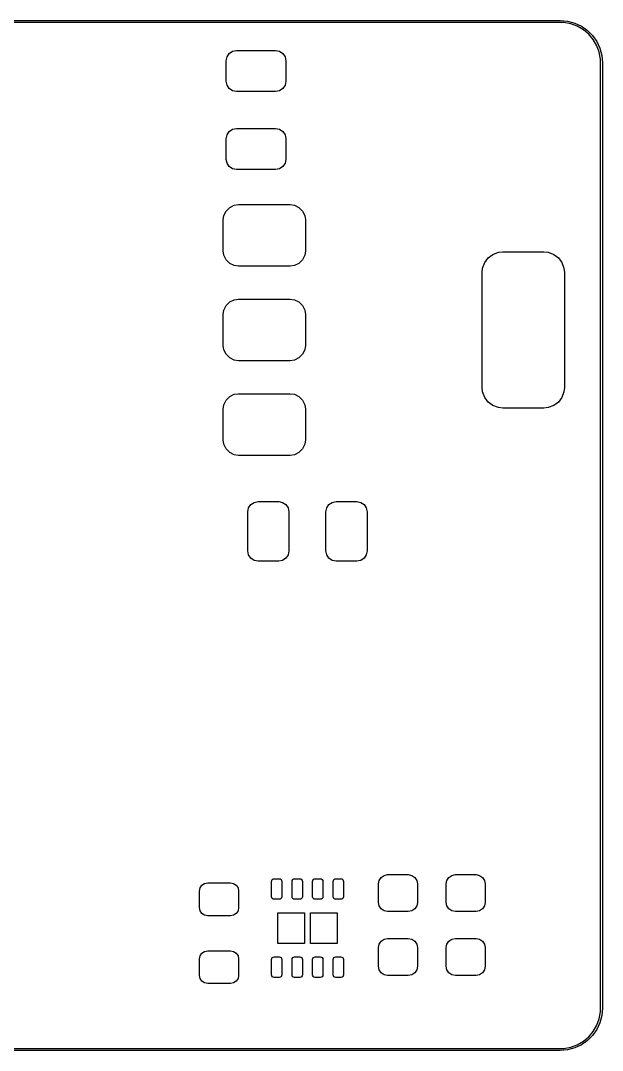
# Model space of a CAD drawing. Extents: x 120 to 149.5, y -100 to -75.
# Drawn here: x 135.37 to 149.53, y -100.02 to -74.97 of the extents above; entities that cross this region are included whole.
import ezdxf

# ---------------------------------------------------------------- set-up
doc = ezdxf.new("R2010")
doc.units = 0
doc.layers.add('BLACK', color=7, linetype='CONTINUOUS')

msp = doc.modelspace()

# ---------------------------------------------------------------- linework, layer by layer
at = {"layer": 'BLACK', "linetype": 'CONTINUOUS'}
for p, q in [((121, -74.975), (148.5, -74.975)), ((148.5, -75.025), (121, -75.025)), ((148.5, -74.975), (148.677989, -74.990572)), ((148.585301, -75.025), (148.5, -75.025)), ((148.753312, -75.054625), (148.585301, -75.025)), ((148.677989, -74.990572), (148.850571, -75.036815)), ((148.913627, -75.112975), (148.753312, -75.054625)), ((148.850571, -75.036815), (149.0125, -75.112324)), ((149.061373, -75.198276), (148.913627, -75.112975)), ((149.0125, -75.112324), (149.158857, -75.214804)), ((149.192062, -75.307938), (149.061373, -75.198276)), ((149.158857, -75.214804), (149.285196, -75.341143)), ((149.301724, -75.438627), (149.192062, -75.307938)), ((149.285196, -75.341143), (149.387676, -75.4875)), ((149.387025, -75.586373), (149.301724, -75.438627)), ((149.445375, -75.746688), (149.387025, -75.586373)), ((149.387676, -75.4875), (149.463185, -75.649429)), ((149.463185, -75.649429), (149.509428, -75.822011)), ((140.375, -75.95), (140.39403, -75.854329)), ((140.39403, -75.854329), (140.448223, -75.773223)), ((140.448223, -75.773223), (140.529329, -75.71903)), ((140.529329, -75.71903), (140.625, -75.7)), ((140.625, -75.7), (141.575, -75.7)), ((141.575, -75.7), (141.670671, -75.71903)), ((141.670671, -75.71903), (141.751777, -75.773223)), ((141.751777, -75.773223), (141.80597, -75.854329)), ((141.80597, -75.854329), (141.825, -75.95)), ((149.475, -75.914699), (149.445375, -75.746688)), ((149.509428, -75.822011), (149.525, -76)), ((140.375, -76.45), (140.375, -75.95)), ((141.825, -75.95), (141.825, -76.45)), ((149.475, -76), (149.475, -75.914699)), ((149.475, -99), (149.475, -76)), ((149.525, -76), (149.525, -99)), ((140.39403, -76.545671), (140.375, -76.45)), ((140.448223, -76.626777), (140.39403, -76.545671)), ((140.529329, -76.68097), (140.448223, -76.626777)), ((141.751777, -76.626777), (141.670671, -76.68097)), ((141.80597, -76.545671), (141.751777, -76.626777)), ((141.825, -76.45), (141.80597, -76.545671)), ((140.625, -76.7), (140.529329, -76.68097)), ((141.575, -76.7), (140.625, -76.7)), ((141.670671, -76.68097), (141.575, -76.7)), ((140.448223, -77.673223), (140.529329, -77.61903)), ((140.529329, -77.61903), (140.625, -77.6)), ((140.625, -77.6), (141.575, -77.6)), ((141.575, -77.6), (141.670671, -77.61903)), ((141.670671, -77.61903), (141.751777, -77.673223)), ((140.375, -77.85), (140.39403, -77.754329)), ((140.375, -78.35), (140.375, -77.85)), ((140.39403, -77.754329), (140.448223, -77.673223)), ((141.751777, -77.673223), (141.80597, -77.754329)), ((141.80597, -77.754329), (141.825, -77.85)), ((141.825, -77.85), (141.825, -78.35)), ((140.39403, -78.445671), (140.375, -78.35)), ((141.825, -78.35), (141.80597, -78.445671)), ((140.448223, -78.526777), (140.39403, -78.445671)), ((140.529329, -78.58097), (140.448223, -78.526777)), ((140.625, -78.6), (140.529329, -78.58097)), ((141.575, -78.6), (140.625, -78.6)), ((141.670671, -78.58097), (141.575, -78.6)), ((141.751777, -78.526777), (141.670671, -78.58097)), ((141.80597, -78.445671), (141.751777, -78.526777)), ((140.31559, -79.717999), (140.369807, -79.607096)), ((140.369807, -79.607096), (140.457096, -79.519807)), ((140.457096, -79.519807), (140.567999, -79.46559)), ((140.567999, -79.46559), (140.675, -79.45)), ((140.675, -79.45), (141.925, -79.45)), ((141.925, -79.45), (142.032001, -79.46559)), ((142.032001, -79.46559), (142.142904, -79.519807)), ((142.142904, -79.519807), (142.230193, -79.607096)), ((142.230193, -79.607096), (142.28441, -79.717999)), ((140.3, -79.825), (140.31559, -79.717999)), ((140.3, -80.575), (140.3, -79.825)), ((142.28441, -79.717999), (142.3, -79.825)), ((142.3, -79.825), (142.3, -80.575)), ((140.31559, -80.682001), (140.3, -80.575)), ((142.3, -80.575), (142.28441, -80.682001)), ((146.860376, -80.661161), (146.993717, -80.611427)), ((146.993717, -80.611427), (147.1, -80.6)), ((147.1, -80.6), (148.1, -80.6)), ((148.1, -80.6), (148.206283, -80.611427)), ((148.206283, -80.611427), (148.339624, -80.661161)), ((140.369807, -80.792904), (140.31559, -80.682001)), ((140.457096, -80.880193), (140.369807, -80.792904)), ((140.567999, -80.93441), (140.457096, -80.880193)), ((142.142904, -80.880193), (142.032001, -80.93441)), ((142.230193, -80.792904), (142.142904, -80.880193)), ((142.28441, -80.682001), (142.230193, -80.792904)), ((146.611427, -80.993717), (146.661161, -80.860376)), ((146.661161, -80.860376), (146.746447, -80.746447)), ((146.746447, -80.746447), (146.860376, -80.661161)), ((148.339624, -80.661161), (148.453553, -80.746447)), ((148.453553, -80.746447), (148.538839, -80.860376)), ((148.538839, -80.860376), (148.588573, -80.993717)), ((140.675, -80.95), (140.567999, -80.93441)), ((141.925, -80.95), (140.675, -80.95)), ((142.032001, -80.93441), (141.925, -80.95)), ((146.6, -81.1), (146.611427, -80.993717)), ((146.6, -83.9), (146.6, -81.1)), ((148.588573, -80.993717), (148.6, -81.1)), ((148.6, -81.1), (148.6, -83.9)), ((140.31559, -82.017999), (140.369807, -81.907096)), ((140.369807, -81.907096), (140.457096, -81.819807)), ((140.457096, -81.819807), (140.567999, -81.76559)), ((140.567999, -81.76559), (140.675, -81.75)), ((140.675, -81.75), (141.925, -81.75)), ((141.925, -81.75), (142.032001, -81.76559)), ((142.032001, -81.76559), (142.142904, -81.819807)), ((142.142904, -81.819807), (142.230193, -81.907096)), ((142.230193, -81.907096), (142.28441, -82.017999)), ((140.3, -82.125), (140.31559, -82.017999)), ((140.3, -82.875), (140.3, -82.125)), ((142.28441, -82.017999), (142.3, -82.125)), ((142.3, -82.125), (142.3, -82.875)), ((140.31559, -82.982001), (140.3, -82.875)), ((142.3, -82.875), (142.28441, -82.982001)), ((140.369807, -83.092904), (140.31559, -82.982001)), ((140.457096, -83.180193), (140.369807, -83.092904)), ((142.230193, -83.092904), (142.142904, -83.180193)), ((142.28441, -82.982001), (142.230193, -83.092904)), ((140.567999, -83.23441), (140.457096, -83.180193)), ((140.675, -83.25), (140.567999, -83.23441)), ((141.925, -83.25), (140.675, -83.25)), ((142.032001, -83.23441), (141.925, -83.25)), ((142.142904, -83.180193), (142.032001, -83.23441)), ((146.611427, -84.006283), (146.6, -83.9)), ((148.6, -83.9), (148.588573, -84.006283)), ((140.369807, -84.207096), (140.457096, -84.119807)), ((140.457096, -84.119807), (140.567999, -84.06559)), ((140.567999, -84.06559), (140.675, -84.05)), ((140.675, -84.05), (141.925, -84.05)), ((141.925, -84.05), (142.032001, -84.06559)), ((142.032001, -84.06559), (142.142904, -84.119807)), ((142.142904, -84.119807), (142.230193, -84.207096)), ((146.661161, -84.139624), (146.611427, -84.006283)), ((146.746447, -84.253553), (146.661161, -84.139624)), ((148.538839, -84.139624), (148.453553, -84.253553)), ((148.588573, -84.006283), (148.538839, -84.139624)), ((140.3, -84.425), (140.31559, -84.317999)), ((140.31559, -84.317999), (140.369807, -84.207096)), ((142.230193, -84.207096), (142.28441, -84.317999)), ((142.28441, -84.317999), (142.3, -84.425)), ((146.860376, -84.338839), (146.746447, -84.253553)), ((146.993717, -84.388573), (146.860376, -84.338839)), ((147.1, -84.4), (146.993717, -84.388573)), ((148.1, -84.4), (147.1, -84.4)), ((148.206283, -84.388573), (148.1, -84.4)), ((148.339624, -84.338839), (148.206283, -84.388573)), ((148.453553, -84.253553), (148.339624, -84.338839)), ((140.3, -85.175), (140.3, -84.425)), ((142.3, -84.425), (142.3, -85.175)), ((140.31559, -85.282001), (140.3, -85.175)), ((140.369807, -85.392904), (140.31559, -85.282001)), ((140.457096, -85.480193), (140.369807, -85.392904)), ((142.230193, -85.392904), (142.142904, -85.480193)), ((142.28441, -85.282001), (142.230193, -85.392904)), ((142.3, -85.175), (142.28441, -85.282001)), ((140.567999, -85.53441), (140.457096, -85.480193)), ((140.675, -85.55), (140.567999, -85.53441)), ((141.925, -85.55), (140.675, -85.55)), ((142.032001, -85.53441), (141.925, -85.55)), ((142.142904, -85.480193), (142.032001, -85.53441)), ((140.9, -86.925), (140.91903, -86.829329)), ((140.91903, -86.829329), (140.973223, -86.748223)), ((140.973223, -86.748223), (141.054329, -86.69403)), ((141.054329, -86.69403), (141.15, -86.675)), ((141.15, -86.675), (141.65, -86.675)), ((141.65, -86.675), (141.745671, -86.69403)), ((141.745671, -86.69403), (141.826777, -86.748223)), ((141.826777, -86.748223), (141.88097, -86.829329)), ((141.88097, -86.829329), (141.9, -86.925)), ((142.8, -86.925), (142.81903, -86.829329)), ((142.81903, -86.829329), (142.873223, -86.748223)), ((142.873223, -86.748223), (142.954329, -86.69403)), ((142.954329, -86.69403), (143.05, -86.675)), ((143.05, -86.675), (143.55, -86.675)), ((143.55, -86.675), (143.645671, -86.69403)), ((143.645671, -86.69403), (143.726777, -86.748223)), ((143.726777, -86.748223), (143.78097, -86.829329)), ((143.78097, -86.829329), (143.8, -86.925)), ((140.9, -87.875), (140.9, -86.925)), ((141.9, -86.925), (141.9, -87.875)), ((142.8, -87.875), (142.8, -86.925)), ((143.8, -86.925), (143.8, -87.875)), ((140.91903, -87.970671), (140.9, -87.875)), ((141.9, -87.875), (141.88097, -87.970671)), ((142.81903, -87.970671), (142.8, -87.875)), ((143.8, -87.875), (143.78097, -87.970671)), ((140.973223, -88.051777), (140.91903, -87.970671)), ((141.054329, -88.10597), (140.973223, -88.051777)), ((141.15, -88.125), (141.054329, -88.10597)), ((141.65, -88.125), (141.15, -88.125)), ((141.745671, -88.10597), (141.65, -88.125)), ((141.826777, -88.051777), (141.745671, -88.10597)), ((141.88097, -87.970671), (141.826777, -88.051777)), ((142.873223, -88.051777), (142.81903, -87.970671)), ((142.954329, -88.10597), (142.873223, -88.051777)), ((143.05, -88.125), (142.954329, -88.10597)), ((143.55, -88.125), (143.05, -88.125)), ((143.645671, -88.10597), (143.55, -88.125)), ((143.726777, -88.051777), (143.645671, -88.10597)), ((143.78097, -87.970671), (143.726777, -88.051777)), ((141.475, -95.9125), (141.479758, -95.888582)), ((141.475, -96.2875), (141.475, -95.9125)), ((141.479758, -95.888582), (141.493306, -95.868306)), ((141.493306, -95.868306), (141.513582, -95.854758)), ((141.513582, -95.854758), (141.5375, -95.85)), ((141.5375, -95.85), (141.6625, -95.85)), ((141.6625, -95.85), (141.686418, -95.854758)), ((141.686418, -95.854758), (141.706694, -95.868306)), ((141.706694, -95.868306), (141.720242, -95.888582)), ((141.720242, -95.888582), (141.725, -95.9125)), ((141.725, -95.9125), (141.725, -96.2875)), ((141.975, -95.9125), (141.979758, -95.888582)), ((141.975, -96.2875), (141.975, -95.9125)), ((141.979758, -95.888582), (141.993306, -95.868306)), ((141.993306, -95.868306), (142.013582, -95.854758)), ((142.013582, -95.854758), (142.0375, -95.85)), ((142.0375, -95.85), (142.1625, -95.85)), ((142.1625, -95.85), (142.186418, -95.854758)), ((142.186418, -95.854758), (142.206694, -95.868306)), ((142.206694, -95.868306), (142.220242, -95.888582)), ((142.220242, -95.888582), (142.225, -95.9125)), ((142.225, -95.9125), (142.225, -96.2875)), ((142.475, -95.9125), (142.479758, -95.888582)), ((142.475, -96.2875), (142.475, -95.9125)), ((142.479758, -95.888582), (142.493306, -95.868306)), ((142.493306, -95.868306), (142.513582, -95.854758)), ((142.513582, -95.854758), (142.5375, -95.85)), ((142.5375, -95.85), (142.6625, -95.85)), ((142.6625, -95.85), (142.686418, -95.854758)), ((142.686418, -95.854758), (142.706694, -95.868306)), ((142.706694, -95.868306), (142.720242, -95.888582)), ((142.720242, -95.888582), (142.725, -95.9125)), ((142.725, -95.9125), (142.725, -96.2875)), ((142.975, -95.9125), (142.979758, -95.888582)), ((142.975, -96.2875), (142.975, -95.9125)), ((142.979758, -95.888582), (142.993306, -95.868306)), ((142.993306, -95.868306), (143.013582, -95.854758)), ((143.013582, -95.854758), (143.0375, -95.85)), ((143.0375, -95.85), (143.1625, -95.85)), ((143.1625, -95.85), (143.186418, -95.854758)), ((143.186418, -95.854758), (143.206694, -95.868306)), ((143.206694, -95.868306), (143.220242, -95.888582)), ((143.220242, -95.888582), (143.225, -95.9125)), ((143.225, -95.9125), (143.225, -96.2875)), ((144.075, -95.975), (144.092127, -95.888896)), ((144.092127, -95.888896), (144.140901, -95.815901)), ((144.140901, -95.815901), (144.213896, -95.767127)), ((144.213896, -95.767127), (144.3, -95.75)), ((144.3, -95.75), (144.8, -95.75)), ((144.8, -95.75), (144.886104, -95.767127)), ((144.886104, -95.767127), (144.959099, -95.815901)), ((144.959099, -95.815901), (145.007873, -95.888896)), ((145.007873, -95.888896), (145.025, -95.975)), ((145.725, -95.975), (145.742127, -95.888896)), ((145.742127, -95.888896), (145.790901, -95.815901)), ((145.790901, -95.815901), (145.863896, -95.767127)), ((145.863896, -95.767127), (145.95, -95.75)), ((145.95, -95.75), (146.45, -95.75)), ((146.45, -95.75), (146.536104, -95.767127)), ((146.536104, -95.767127), (146.609099, -95.815901)), ((146.609099, -95.815901), (146.657873, -95.888896)), ((146.657873, -95.888896), (146.675, -95.975)), ((139.725, -96.15), (139.740224, -96.073463)), ((139.725, -96.55), (139.725, -96.15)), ((139.740224, -96.073463), (139.783579, -96.008579)), ((139.783579, -96.008579), (139.848463, -95.965224)), ((139.848463, -95.965224), (139.925, -95.95)), ((139.925, -95.95), (140.475, -95.95)), ((140.475, -95.95), (140.551537, -95.965224)), ((140.551537, -95.965224), (140.616421, -96.008579)), ((140.616421, -96.008579), (140.659776, -96.073463)), ((140.659776, -96.073463), (140.675, -96.15)), ((140.675, -96.15), (140.675, -96.55)), ((144.075, -96.425), (144.075, -95.975)), ((145.025, -95.975), (145.025, -96.425)), ((145.725, -96.425), (145.725, -95.975)), ((146.675, -95.975), (146.675, -96.425)), ((141.479758, -96.311418), (141.475, -96.2875)), ((141.493306, -96.331694), (141.479758, -96.311418)), ((141.513582, -96.345242), (141.493306, -96.331694)), ((141.5375, -96.35), (141.513582, -96.345242)), ((141.6625, -96.35), (141.5375, -96.35)), ((141.686418, -96.345242), (141.6625, -96.35)), ((141.706694, -96.331694), (141.686418, -96.345242)), ((141.720242, -96.311418), (141.706694, -96.331694)), ((141.725, -96.2875), (141.720242, -96.311418)), ((141.979758, -96.311418), (141.975, -96.2875)), ((141.993306, -96.331694), (141.979758, -96.311418)), ((142.013582, -96.345242), (141.993306, -96.331694)), ((142.0375, -96.35), (142.013582, -96.345242)), ((142.1625, -96.35), (142.0375, -96.35)), ((142.186418, -96.345242), (142.1625, -96.35)), ((142.206694, -96.331694), (142.186418, -96.345242)), ((142.220242, -96.311418), (142.206694, -96.331694)), ((142.225, -96.2875), (142.220242, -96.311418)), ((142.479758, -96.311418), (142.475, -96.2875)), ((142.493306, -96.331694), (142.479758, -96.311418)), ((142.513582, -96.345242), (142.493306, -96.331694)), ((142.5375, -96.35), (142.513582, -96.345242)), ((142.6625, -96.35), (142.5375, -96.35)), ((142.686418, -96.345242), (142.6625, -96.35)), ((142.706694, -96.331694), (142.686418, -96.345242)), ((142.720242, -96.311418), (142.706694, -96.331694)), ((142.725, -96.2875), (142.720242, -96.311418)), ((142.979758, -96.311418), (142.975, -96.2875)), ((142.993306, -96.331694), (142.979758, -96.311418)), ((143.013582, -96.345242), (142.993306, -96.331694)), ((143.0375, -96.35), (143.013582, -96.345242)), ((143.1625, -96.35), (143.0375, -96.35)), ((143.186418, -96.345242), (143.1625, -96.35)), ((143.206694, -96.331694), (143.186418, -96.345242)), ((143.220242, -96.311418), (143.206694, -96.331694)), ((143.225, -96.2875), (143.220242, -96.311418)), ((144.092127, -96.511104), (144.075, -96.425)), ((145.025, -96.425), (145.007873, -96.511104)), ((145.742127, -96.511104), (145.725, -96.425)), ((146.675, -96.425), (146.657873, -96.511104)), ((139.740224, -96.626537), (139.725, -96.55)), ((139.783579, -96.691421), (139.740224, -96.626537)), ((139.848463, -96.734776), (139.783579, -96.691421)), ((140.616421, -96.691421), (140.551537, -96.734776)), ((140.659776, -96.626537), (140.616421, -96.691421)), ((140.675, -96.55), (140.659776, -96.626537)), ((141.625, -97.425), (141.625, -96.675)), ((141.625, -96.675), (142.275, -96.675)), ((142.275, -96.675), (142.275, -97.425)), ((142.425, -97.425), (142.425, -96.675)), ((142.425, -96.675), (143.075, -96.675)), ((143.075, -96.675), (143.075, -97.425)), ((144.140901, -96.584099), (144.092127, -96.511104)), ((144.213896, -96.632873), (144.140901, -96.584099)), ((144.3, -96.65), (144.213896, -96.632873)), ((144.8, -96.65), (144.3, -96.65)), ((144.886104, -96.632873), (144.8, -96.65)), ((144.959099, -96.584099), (144.886104, -96.632873)), ((145.007873, -96.511104), (144.959099, -96.584099)), ((145.790901, -96.584099), (145.742127, -96.511104)), ((145.863896, -96.632873), (145.790901, -96.584099)), ((145.95, -96.65), (145.863896, -96.632873)), ((146.45, -96.65), (145.95, -96.65)), ((146.536104, -96.632873), (146.45, -96.65)), ((146.609099, -96.584099), (146.536104, -96.632873)), ((146.657873, -96.511104), (146.609099, -96.584099)), ((139.925, -96.75), (139.848463, -96.734776)), ((140.475, -96.75), (139.925, -96.75)), ((140.551537, -96.734776), (140.475, -96.75)), ((142.275, -97.425), (141.625, -97.425)), ((143.075, -97.425), (142.425, -97.425)), ((144.075, -97.525), (144.092127, -97.438896)), ((144.092127, -97.438896), (144.140901, -97.365901)), ((144.140901, -97.365901), (144.213896, -97.317127)), ((144.213896, -97.317127), (144.3, -97.3)), ((144.3, -97.3), (144.8, -97.3)), ((144.8, -97.3), (144.886104, -97.317127)), ((144.886104, -97.317127), (144.959099, -97.365901)), ((144.959099, -97.365901), (145.007873, -97.438896)), ((145.007873, -97.438896), (145.025, -97.525)), ((145.725, -97.525), (145.742127, -97.438896)), ((145.742127, -97.438896), (145.790901, -97.365901)), ((145.790901, -97.365901), (145.863896, -97.317127)), ((145.863896, -97.317127), (145.95, -97.3)), ((145.95, -97.3), (146.45, -97.3)), ((146.45, -97.3), (146.536104, -97.317127)), ((146.536104, -97.317127), (146.609099, -97.365901)), ((146.609099, -97.365901), (146.657873, -97.438896)), ((146.657873, -97.438896), (146.675, -97.525)), ((139.740224, -97.723463), (139.783579, -97.658579)), ((139.783579, -97.658579), (139.848463, -97.615224)), ((139.848463, -97.615224), (139.925, -97.6)), ((139.925, -97.6), (140.475, -97.6)), ((140.475, -97.6), (140.551537, -97.615224)), ((140.551537, -97.615224), (140.616421, -97.658579)), ((140.616421, -97.658579), (140.659776, -97.723463)), ((144.075, -97.975), (144.075, -97.525)), ((145.025, -97.525), (145.025, -97.975)), ((145.725, -97.975), (145.725, -97.525)), ((146.675, -97.525), (146.675, -97.975)), ((139.725, -97.8), (139.740224, -97.723463)), ((139.725, -98.2), (139.725, -97.8)), ((140.659776, -97.723463), (140.675, -97.8)), ((140.675, -97.8), (140.675, -98.2)), ((141.475, -97.8125), (141.479758, -97.788582)), ((141.475, -98.1875), (141.475, -97.8125)), ((141.479758, -97.788582), (141.493306, -97.768306)), ((141.493306, -97.768306), (141.513582, -97.754758)), ((141.513582, -97.754758), (141.5375, -97.75)), ((141.5375, -97.75), (141.6625, -97.75)), ((141.6625, -97.75), (141.686418, -97.754758)), ((141.686418, -97.754758), (141.706694, -97.768306)), ((141.706694, -97.768306), (141.720242, -97.788582)), ((141.720242, -97.788582), (141.725, -97.8125)), ((141.725, -97.8125), (141.725, -98.1875)), ((141.975, -97.8125), (141.979758, -97.788582)), ((141.975, -98.1875), (141.975, -97.8125)), ((141.979758, -97.788582), (141.993306, -97.768306)), ((141.993306, -97.768306), (142.013582, -97.754758)), ((142.013582, -97.754758), (142.0375, -97.75)), ((142.0375, -97.75), (142.1625, -97.75)), ((142.1625, -97.75), (142.186418, -97.754758)), ((142.186418, -97.754758), (142.206694, -97.768306)), ((142.206694, -97.768306), (142.220242, -97.788582)), ((142.220242, -97.788582), (142.225, -97.8125)), ((142.225, -97.8125), (142.225, -98.1875)), ((142.475, -97.8125), (142.479758, -97.788582)), ((142.475, -98.1875), (142.475, -97.8125)), ((142.479758, -97.788582), (142.493306, -97.768306)), ((142.493306, -97.768306), (142.513582, -97.754758)), ((142.513582, -97.754758), (142.5375, -97.75)), ((142.5375, -97.75), (142.6625, -97.75)), ((142.6625, -97.75), (142.686418, -97.754758)), ((142.686418, -97.754758), (142.706694, -97.768306)), ((142.706694, -97.768306), (142.720242, -97.788582)), ((142.720242, -97.788582), (142.725, -97.8125)), ((142.725, -97.8125), (142.725, -98.1875)), ((142.975, -97.8125), (142.979758, -97.788582)), ((142.975, -98.1875), (142.975, -97.8125)), ((142.979758, -97.788582), (142.993306, -97.768306)), ((142.993306, -97.768306), (143.013582, -97.754758)), ((143.013582, -97.754758), (143.0375, -97.75)), ((143.0375, -97.75), (143.1625, -97.75)), ((143.1625, -97.75), (143.186418, -97.754758)), ((143.186418, -97.754758), (143.206694, -97.768306)), ((143.206694, -97.768306), (143.220242, -97.788582)), ((143.220242, -97.788582), (143.225, -97.8125)), ((143.225, -97.8125), (143.225, -98.1875)), ((141.479758, -98.211418), (141.475, -98.1875)), ((141.725, -98.1875), (141.720242, -98.211418)), ((141.979758, -98.211418), (141.975, -98.1875)), ((142.225, -98.1875), (142.220242, -98.211418)), ((142.479758, -98.211418), (142.475, -98.1875)), ((142.725, -98.1875), (142.720242, -98.211418)), ((142.979758, -98.211418), (142.975, -98.1875)), ((143.225, -98.1875), (143.220242, -98.211418)), ((144.092127, -98.061104), (144.075, -97.975)), ((144.140901, -98.134099), (144.092127, -98.061104)), ((144.213896, -98.182873), (144.140901, -98.134099)), ((144.3, -98.2), (144.213896, -98.182873)), ((144.886104, -98.182873), (144.8, -98.2)), ((144.959099, -98.134099), (144.886104, -98.182873)), ((145.007873, -98.061104), (144.959099, -98.134099)), ((145.025, -97.975), (145.007873, -98.061104)), ((145.742127, -98.061104), (145.725, -97.975)), ((145.790901, -98.134099), (145.742127, -98.061104)), ((145.863896, -98.182873), (145.790901, -98.134099)), ((145.95, -98.2), (145.863896, -98.182873)), ((146.536104, -98.182873), (146.45, -98.2)), ((146.609099, -98.134099), (146.536104, -98.182873)), ((146.657873, -98.061104), (146.609099, -98.134099)), ((146.675, -97.975), (146.657873, -98.061104)), ((139.740224, -98.276537), (139.725, -98.2)), ((139.783579, -98.341421), (139.740224, -98.276537)), ((139.848463, -98.384776), (139.783579, -98.341421)), ((139.925, -98.4), (139.848463, -98.384776)), ((140.475, -98.4), (139.925, -98.4)), ((140.551537, -98.384776), (140.475, -98.4)), ((140.616421, -98.341421), (140.551537, -98.384776)), ((140.659776, -98.276537), (140.616421, -98.341421)), ((140.675, -98.2), (140.659776, -98.276537)), ((141.493306, -98.231694), (141.479758, -98.211418)), ((141.513582, -98.245242), (141.493306, -98.231694)), ((141.5375, -98.25), (141.513582, -98.245242)), ((141.6625, -98.25), (141.5375, -98.25)), ((141.686418, -98.245242), (141.6625, -98.25)), ((141.706694, -98.231694), (141.686418, -98.245242)), ((141.720242, -98.211418), (141.706694, -98.231694)), ((141.993306, -98.231694), (141.979758, -98.211418)), ((142.013582, -98.245242), (141.993306, -98.231694)), ((142.0375, -98.25), (142.013582, -98.245242)), ((142.1625, -98.25), (142.0375, -98.25)), ((142.186418, -98.245242), (142.1625, -98.25)), ((142.206694, -98.231694), (142.186418, -98.245242)), ((142.220242, -98.211418), (142.206694, -98.231694)), ((142.493306, -98.231694), (142.479758, -98.211418)), ((142.513582, -98.245242), (142.493306, -98.231694)), ((142.5375, -98.25), (142.513582, -98.245242)), ((142.6625, -98.25), (142.5375, -98.25)), ((142.686418, -98.245242), (142.6625, -98.25)), ((142.706694, -98.231694), (142.686418, -98.245242)), ((142.720242, -98.211418), (142.706694, -98.231694)), ((142.993306, -98.231694), (142.979758, -98.211418)), ((143.013582, -98.245242), (142.993306, -98.231694)), ((143.0375, -98.25), (143.013582, -98.245242)), ((143.1625, -98.25), (143.0375, -98.25)), ((143.186418, -98.245242), (143.1625, -98.25)), ((143.206694, -98.231694), (143.186418, -98.245242)), ((143.220242, -98.211418), (143.206694, -98.231694)), ((144.8, -98.2), (144.3, -98.2)), ((146.45, -98.2), (145.95, -98.2)), ((149.445375, -99.253312), (149.475, -99.085301)), ((149.509428, -99.177989), (149.463185, -99.350571)), ((149.475, -99.085301), (149.475, -99)), ((149.525, -99), (149.509428, -99.177989)), ((149.301724, -99.561373), (149.387025, -99.413627)), ((149.387025, -99.413627), (149.445375, -99.253312)), ((149.463185, -99.350571), (149.387676, -99.5125)), ((149.061373, -99.801724), (149.192062, -99.692062)), ((149.285196, -99.658857), (149.158857, -99.785196)), ((149.192062, -99.692062), (149.301724, -99.561373)), ((149.387676, -99.5125), (149.285196, -99.658857)), ((148.585301, -99.975), (148.753312, -99.945375)), ((148.753312, -99.945375), (148.913627, -99.887025)), ((149.0125, -99.887676), (148.850571, -99.963185)), ((148.913627, -99.887025), (149.061373, -99.801724)), ((149.158857, -99.785196), (149.0125, -99.887676)), ((121, -99.975), (148.5, -99.975)), ((148.5, -100.025), (121, -100.025)), ((148.5, -99.975), (148.585301, -99.975)), ((148.677989, -100.009428), (148.5, -100.025)), ((148.850571, -99.963185), (148.677989, -100.009428))]:
    msp.add_line(p, q, dxfattribs=at)

doc.saveas('drawing.dxf')
